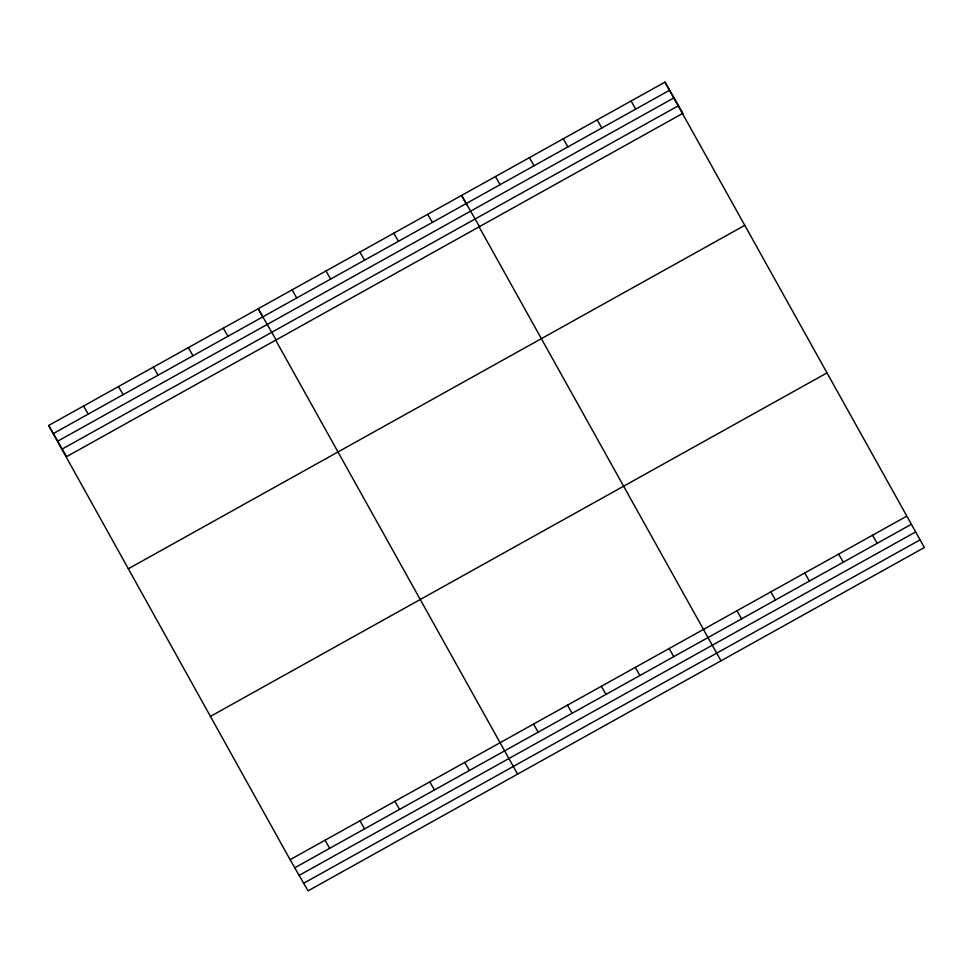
<?xml version="1.0" encoding="UTF-8"?>
<svg xmlns="http://www.w3.org/2000/svg" width="973" height="973" viewBox="0 0 973 973"><rect width="100%" height="100%" fill="white"/><g stroke="black" fill="none" stroke-linecap="round" stroke-linejoin="round"><path stroke-width="1.46" d="M48.65 425.469L664.96 82.133L682.888 113.318L66.578 456.653L48.65 425.469L290.112 859.682L308.04 890.867L924.35 547.531L664.96 82.133M53.308 433.569L669.619 90.234M57.687 441.195L673.997 97.847M62.199 449.04L678.509 105.692M128.327 568.767L744.637 225.42M210.423 716.396L826.734 373.048M290.112 859.682L906.422 516.347M294.758 867.782L911.081 524.447M299.149 875.396L915.459 532.061M303.661 883.253L919.971 539.906M631.063 101.01L635.722 109.11M872.526 535.223L877.184 543.323M597.167 119.898L601.825 127.998M838.629 554.111L843.287 562.212M563.27 138.786L567.928 146.887M804.732 573L809.39 581.088M529.373 157.662L534.031 165.763M770.835 591.876L775.481 599.976M495.476 176.551L500.134 184.651M736.938 610.764L741.584 618.864M479.507 226.612L461.579 195.439L466.748 204.719M720.969 660.825L478.546 225.955M427.682 214.315L432.34 222.416M669.144 648.529L673.79 656.629M393.785 233.204L398.444 241.304M635.247 667.417L639.893 675.517M359.888 252.08L364.547 260.18M601.35 686.293L605.997 694.394M325.991 270.968L330.65 279.069M567.454 705.182L572.1 713.282M292.095 289.857L296.753 297.957M533.545 724.07L538.203 732.158M276.125 339.918L258.198 308.733L263.355 318.025M517.587 774.131L275.906 340.574M223.267 328.193L227.925 336.293M464.729 762.406L469.387 770.507M188.348 347.653L193.007 355.753M429.811 781.866L434.457 789.954M153.418 367.101L158.076 375.201M394.88 801.314L399.538 809.414M118.499 386.561L123.157 394.661M359.961 820.774L364.607 828.874M83.569 406.021L88.227 414.121M325.031 840.234L329.689 848.322"/></g></svg>
